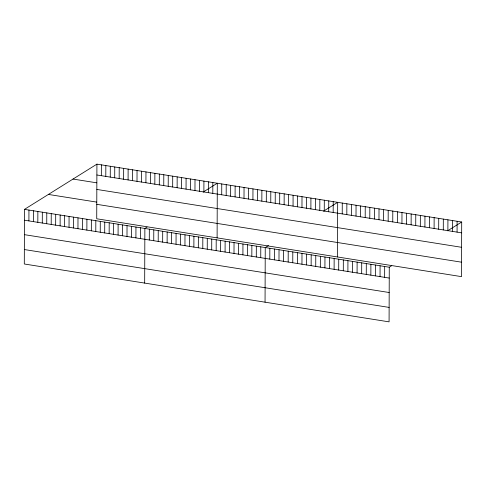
<?xml version="1.0" encoding="UTF-8"?>
<svg xmlns="http://www.w3.org/2000/svg" width="486" height="486" viewBox="0 0 486 486"><rect width="100%" height="100%" fill="white"/><g stroke="black" fill="none" stroke-linecap="round" stroke-linejoin="round"><path stroke-width="0.73" d="M96.921 164.14L96.726 218.779L461.512 276.637L461.7 222.005L96.921 164.14L24.488 209.363L24.3 263.995L389.079 321.86L389.274 267.221L391.443 265.866M28.911 220.911L28.947 210.067M33.37 221.622L33.406 210.772M37.829 222.327L37.865 211.483M42.288 223.031L42.325 212.188M46.747 223.742L46.784 212.898M51.206 224.447L51.243 213.603M55.659 225.158L55.702 214.308M60.118 225.862L60.161 215.019M64.577 226.573L64.614 215.723M69.036 227.278L69.073 216.434M73.495 227.983L73.532 217.139M77.954 228.693L77.991 217.85M82.413 229.398L82.45 218.554M86.873 230.109L86.909 219.259M91.332 230.814L91.368 219.97M95.791 231.518L95.827 220.674M100.244 232.229L100.286 221.385M101.337 175.695L101.38 164.845M104.703 232.934L104.745 222.09M105.796 176.4L105.839 165.556M109.162 233.645L109.198 222.795M110.255 177.104L110.298 166.261M113.621 234.349L113.657 223.505M114.714 177.815L114.751 166.971M118.08 235.054L118.116 224.21M119.173 178.52L119.21 167.676M122.539 235.765L122.575 224.921M123.632 179.231L123.669 168.381M126.998 236.469L127.034 225.625M128.091 179.935L128.128 169.092M131.457 237.18L131.493 226.33M132.55 180.646L132.587 169.796M135.916 237.885L135.952 227.041M137.009 181.351L137.046 170.507M140.375 238.596L140.411 227.746M141.469 182.056L141.505 171.212M144.676 283.095L144.871 228.456L147.039 227.096M145.922 182.766L145.964 171.923M149.287 240.005L149.33 229.161M150.381 183.471L150.423 172.627M153.746 240.716L153.783 229.872M154.84 184.182L154.876 173.332M158.205 241.421L158.242 230.577M159.299 184.887L159.335 174.043M162.664 242.131L162.701 231.281M163.758 185.591L163.794 174.747M167.123 242.836L167.16 231.992M168.217 186.302L168.253 175.458M171.582 243.541L171.619 232.697M172.676 187.007L172.712 176.163M176.041 244.251L176.078 233.408M177.135 187.718L177.171 176.868M180.5 244.956L180.537 234.112M181.594 188.422L181.63 177.578M184.953 245.667L184.996 234.817M186.053 189.127L186.089 178.283M189.412 246.372L189.455 235.528M190.506 189.838L190.548 178.994M193.871 247.076L193.914 236.232M194.965 190.542L195.008 179.699M198.331 247.787L198.367 236.943M199.424 191.253L199.46 180.403M202.79 248.492L202.826 237.648M203.883 191.958L203.92 181.114M207.249 249.203L207.285 238.353M208.342 192.669L208.379 181.819M211.708 249.907L211.744 239.063M212.801 193.373L212.838 182.529M216.167 250.618L216.203 239.768M217.108 237.873L217.297 183.234L203.172 192.055M220.626 251.323L220.662 240.479M221.719 194.789L221.756 183.945M225.085 252.027L225.121 241.184M226.178 195.494L226.215 184.65M229.538 252.738L229.58 241.894M230.637 196.204L230.674 185.354M233.997 253.443L234.039 242.599M235.09 196.909L235.133 186.065M238.456 254.154L238.492 243.304M239.549 197.614L239.592 186.77M242.915 254.858L242.951 244.015M244.008 198.324L244.045 187.481M247.374 255.563L247.41 244.719M248.468 199.029L248.504 188.185M251.833 256.274L251.87 245.43M252.927 199.74L252.963 188.89M256.292 256.979L256.329 246.135M257.386 200.445L257.422 189.601M260.751 257.689L260.788 246.839M261.845 201.149L261.881 190.305M265.052 302.189L265.247 247.55L268.503 245.515M266.304 201.86L266.34 191.016M269.803 259.123L269.839 248.279M270.763 202.565L270.799 191.721M274.396 259.852L274.432 249.008M275.222 203.276L275.258 192.426M278.988 260.581L279.025 249.737M279.675 203.98L279.717 193.136M283.581 261.31L283.617 250.466M284.134 204.691L284.176 193.841M288.174 262.039L288.216 251.189M288.593 205.396L288.629 194.552M292.766 262.768L292.809 251.918M293.052 206.1L293.088 195.257M297.511 206.811L297.547 195.967M297.365 263.497L297.402 252.647M301.97 207.516L302.006 196.672M301.958 264.226L301.994 253.376M306.429 208.227L306.466 197.377M306.551 264.949L306.587 254.105M310.888 208.931L310.925 198.088M311.143 265.678L311.18 254.834M315.347 209.636L315.384 198.792M315.736 266.407L315.772 255.563M319.8 210.347L319.843 199.503M320.329 267.136L320.371 256.292M324.259 211.052L324.302 200.208M324.921 267.865L324.964 257.021M328.718 211.762L328.761 200.912M329.52 268.594L329.557 257.75M333.177 212.467L333.214 201.623M334.113 269.323L334.149 258.479M337.484 256.966L337.673 202.328L323.548 211.149M338.706 270.052L338.742 259.208M342.229 213.901L342.266 203.057M343.298 270.781L343.335 259.937M346.822 214.63L346.864 203.786M347.891 271.51L347.927 260.666M351.414 215.359L351.457 204.515M352.484 272.239L352.52 261.395M356.013 216.088L356.05 205.244M357.076 272.968L357.119 262.124M360.606 216.817L360.642 205.973M361.675 273.697L361.712 262.853M365.199 217.546L365.235 206.702M366.268 274.426L366.304 263.576M369.791 218.275L369.828 207.431M370.861 275.155L370.897 264.305M374.384 219.004L374.42 208.16M375.453 275.884L375.49 265.034M378.977 219.733L379.019 208.889M380.046 276.613L380.082 265.763M383.569 220.462L383.612 209.618M384.639 277.336L384.675 266.492M388.168 221.191L388.205 210.347M392.761 221.92L392.797 211.076M397.354 222.649L397.39 211.799M401.946 223.378L401.983 212.528M406.539 224.107L406.575 213.257M411.132 224.836L411.168 213.986M415.724 225.559L415.767 214.715M420.323 226.288L420.36 215.444M424.916 227.017L424.952 216.173M429.509 227.746L429.545 216.902M434.101 228.475L434.138 217.631M438.694 229.204L438.73 218.36M443.287 229.933L443.323 219.089M447.879 230.662L447.922 219.818M452.472 231.391L452.515 220.547M457.071 232.12L457.107 221.276M447.576 230.82L461.7 222.005M96.884 174.984L461.664 232.849M73.015 179.061L96.799 182.833M96.829 189.437L461.609 247.301M48.393 194.436L96.69 202.097M96.781 204.327L461.56 262.191M24.488 209.363L389.274 267.221M24.452 220.207L389.231 278.065M24.403 234.659L389.183 292.517M24.349 249.549L389.128 307.407"/></g></svg>
